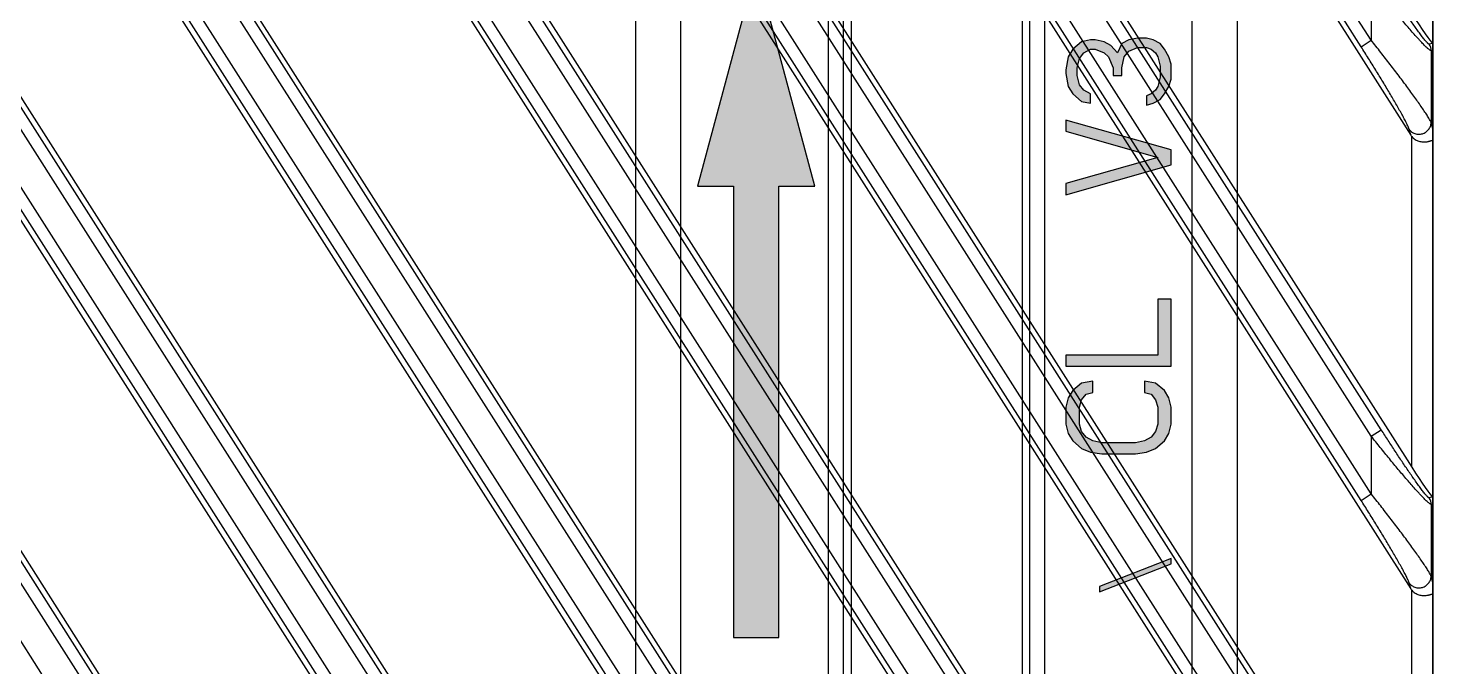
# Model space of a CAD drawing. Header units: millimetres. Extents: x 620 to 19791, y 2539 to 6969.
# Drawn here: x 16980.25 to 17026.96, y 4737.31 to 4758.53 of the extents above; entities that cross this region are included whole.
import ezdxf

# ---------------------------------------------------------------- set-up
doc = ezdxf.new("R2010")
doc.units = ezdxf.units.MM
doc.layers.add('02___PRT_ALL_AXES', color=7, linetype='Continuous')

# ---------------------------------------------------------------- blocks, each defined once
blk = doc.blocks.new('DTGFH')
at = {"color": 7, "linetype": 'Continuous'}
for p, q in [((9401.048, 4441.2), (9401.048, 4103.7)), ((9326.292, 4440.5), (9395.966, 4331.134)), ((9396.638, 4334.173), (9328.9, 4440.5)), ((9335.896, 4440.5), (9400.314, 4339.384)), ((9400.348, 4343.425), (9338.504, 4440.5)), ((9357.713, 4440.5), (9400.348, 4373.575)), ((9327.847, 4439.149), (9394.687, 4334.23)), ((9329.067, 4439.149), (9394.687, 4336.146)), ((9329.403, 4439.363), (9395.024, 4336.36)), ((9398.997, 4342.541), (9337.451, 4439.149)), ((9398.997, 4344.457), (9338.671, 4439.149)), ((9399.333, 4344.671), (9339.008, 4439.363)), ((9398.997, 4374.607), (9357.88, 4439.149)), ((9399.333, 4374.822), (9358.216, 4439.363)), ((9327.511, 4438.935), (9394.351, 4334.016)), ((9398.661, 4342.327), (9337.115, 4438.935)), ((9396.214, 4304.688), (9312.326, 4436.366)), ((9319.402, 4436.24), (9395.966, 4316.058)), ((9396.638, 4319.098), (9322.523, 4435.435)), ((9311.384, 4434.839), (9394.687, 4304.079)), ((9312.605, 4434.839), (9394.687, 4305.995)), ((9312.941, 4435.053), (9395.024, 4306.209)), ((9320.988, 4434.839), (9394.687, 4319.154)), ((9322.209, 4434.839), (9394.687, 4321.07)), ((9322.545, 4435.053), (9395.024, 4321.285)), ((9320.652, 4434.625), (9394.351, 4318.94)), ((9398.661, 4372.477), (9372.9, 4412.914)), ((9398.997, 4372.691), (9373.236, 4413.128)), ((9373.007, 4412.398), (9400.314, 4369.535)), ((9398.997, 4357.616), (9365.619, 4410.009)), ((9398.661, 4357.402), (9365.283, 4409.795)), ((9365.311, 4409.403), (9400.314, 4354.46)), ((9367.908, 4409.073), (9399.333, 4359.746)), ((9367.572, 4408.859), (9398.997, 4359.532)), ((9400.348, 4358.5), (9368.287, 4408.826)), ((9398.997, 4387.767), (9390.222, 4401.541)), ((9398.661, 4387.553), (9390.157, 4400.901)), ((9391.4, 4398.603), (9400.314, 4384.611)), ((9398.997, 4389.683), (9398.997, 4387.767)), ((9398.661, 4387.553), (9398.997, 4387.767)), ((9401.036, 4387.664), (9400.927, 4387.633)), ((9401.048, 4387.436), (9400.989, 4387.419)), ((9400.989, 4387.419), (9400.989, 4385.027)), ((9400.314, 4384.611), (9400.255, 4384.813)), ((9401.048, 4384.825), (9400.989, 4385.027)), ((9400.348, 4373.575), (9400.348, 4384.564)), ((9398.997, 4374.607), (9399.333, 4374.822)), ((9398.997, 4374.607), (9398.997, 4372.691)), ((9398.661, 4372.477), (9398.997, 4372.691)), ((9401.036, 4372.589), (9400.927, 4372.557)), ((9401.048, 4372.361), (9400.989, 4372.343)), ((9400.989, 4372.343), (9400.989, 4369.952)), ((9401.048, 4369.749), (9400.989, 4369.952)), ((9400.314, 4369.535), (9400.255, 4369.738)), ((9400.348, 4358.5), (9400.348, 4369.488))]:
    blk.add_line(p, q, dxfattribs=at)
for centre in [(9400.588, 4387.418), (9400.588, 4372.342)]:
    blk.add_arc(centre, 0.402, 0.1282, 32.3718, dxfattribs=at)
for centre, major_axis, ratio, start_param, end_param in [((9400.348, 4388.765), (-0.698, 1.104), 0.046753, -4.638574, -3.259594), ((9400.647, 4384.835), (-0.117, 0.402), 0.954439, -4.415997, -4.276035), ((9400.348, 4373.689), (-0.698, 1.104), 0.046753, -4.638574, -3.259594), ((9400.647, 4369.76), (-0.117, 0.402), 0.954439, -4.415997, -4.276035)]:
    blk.add_ellipse(centre, major_axis=major_axis, ratio=ratio, start_param=start_param, end_param=end_param, dxfattribs=at)
for points, knots in [([(9400.989, 4387.419), (9400.987, 4387.418), (9400.982, 4387.418), (9400.974, 4387.421), (9400.965, 4387.426), (9400.953, 4387.432), (9400.94, 4387.441), (9400.919, 4387.457), (9400.889, 4387.482), (9400.85, 4387.518), (9400.805, 4387.561), (9400.756, 4387.61), (9400.703, 4387.665), (9400.646, 4387.725), (9400.565, 4387.812), (9400.458, 4387.93), (9400.324, 4388.081), (9400.186, 4388.241), (9400.043, 4388.408), (9399.896, 4388.581), (9399.748, 4388.758), (9399.599, 4388.939), (9399.449, 4389.122), (9399.247, 4389.37), (9399.097, 4389.557), (9398.997, 4389.683)], [0, 0, 0, 0, 0.002036, 0.004765, 0.008306, 0.012701, 0.017956, 0.024063, 0.038745, 0.05652, 0.077106, 0.100208, 0.125538, 0.152825, 0.181822, 0.244102, 0.310933, 0.381227, 0.454167, 0.529124, 0.605619, 0.683271, 0.76177, 0.840872, 1, 1, 1, 1]), ([(9400.927, 4387.633), (9400.925, 4387.632), (9400.922, 4387.633), (9400.918, 4387.634), (9400.912, 4387.637), (9400.904, 4387.642), (9400.894, 4387.65), (9400.882, 4387.661), (9400.868, 4387.674), (9400.853, 4387.69), (9400.83, 4387.715), (9400.799, 4387.751), (9400.76, 4387.8), (9400.717, 4387.855), (9400.671, 4387.915), (9400.623, 4387.979), (9400.555, 4388.071), (9400.467, 4388.193), (9400.36, 4388.346), (9400.249, 4388.506), (9400.136, 4388.671), (9400.023, 4388.84), (9399.908, 4389.012), (9399.793, 4389.186), (9399.678, 4389.362), (9399.524, 4389.599), (9399.409, 4389.777), (9399.333, 4389.897)], [0, 0, 0, 0, 0.001988, 0.003277, 0.004801, 0.008605, 0.013451, 0.019328, 0.026206, 0.034036, 0.042764, 0.062675, 0.085465, 0.110691, 0.137955, 0.166932, 0.197336, 0.261568, 0.329268, 0.399486, 0.471568, 0.545042, 0.619552, 0.694837, 0.77068, 0.84692, 1, 1, 1, 1]), ([(9400.989, 4385.027), (9400.987, 4385.032), (9400.983, 4385.044), (9400.971, 4385.07), (9400.952, 4385.107), (9400.924, 4385.157), (9400.89, 4385.213), (9400.852, 4385.275), (9400.792, 4385.368), (9400.708, 4385.494), (9400.597, 4385.654), (9400.476, 4385.824), (9400.348, 4386.003), (9400.212, 4386.188), (9400.071, 4386.377), (9399.876, 4386.637), (9399.624, 4386.968), (9399.314, 4387.367), (9399.103, 4387.633), (9398.997, 4387.767)], [0, 0, 0, 0, 0.00509, 0.010986, 0.025069, 0.041978, 0.061422, 0.083117, 0.106791, 0.15915, 0.216898, 0.278823, 0.34401, 0.411766, 0.481566, 0.552988, 0.699417, 0.848964, 1, 1, 1, 1]), ([(9401.048, 4387.666), (9401.048, 4387.665), (9401.048, 4387.664), (9401.048, 4387.662), (9401.047, 4387.66), (9401.045, 4387.66), (9401.043, 4387.66), (9401.041, 4387.661), (9401.038, 4387.662), (9401.036, 4387.664), (9401.036, 4387.664)], [0, 0, 0, 0, 0.134296, 0.239838, 0.325336, 0.408088, 0.50825, 0.637794, 0.80127, 1, 1, 1, 1]), ([(9400.255, 4384.813), (9400.253, 4384.819), (9400.249, 4384.832), (9400.238, 4384.86), (9400.221, 4384.902), (9400.196, 4384.957), (9400.166, 4385.018), (9400.132, 4385.086), (9400.081, 4385.184), (9400.01, 4385.315), (9399.918, 4385.48), (9399.82, 4385.653), (9399.716, 4385.832), (9399.608, 4386.016), (9399.497, 4386.203), (9399.344, 4386.457), (9399.147, 4386.778), (9398.907, 4387.165), (9398.743, 4387.423), (9398.661, 4387.553)], [0, 0, 0, 0, 0.005901, 0.012735, 0.028952, 0.048163, 0.069902, 0.093761, 0.1194, 0.174923, 0.234768, 0.297789, 0.363198, 0.430435, 0.499095, 0.568871, 0.710853, 0.85493, 1, 1, 1, 1]), ([(9400.255, 4384.813), (9400.266, 4384.796), (9400.292, 4384.764), (9400.338, 4384.723), (9400.39, 4384.689), (9400.448, 4384.664), (9400.509, 4384.648), (9400.572, 4384.642), (9400.636, 4384.646), (9400.698, 4384.659), (9400.758, 4384.681), (9400.813, 4384.713), (9400.863, 4384.752), (9400.906, 4384.798), (9400.941, 4384.85), (9400.968, 4384.906), (9400.984, 4384.966), (9400.989, 4385.007), (9400.989, 4385.027)], [0, 0, 0, 0, 0.061114, 0.122614, 0.184534, 0.246921, 0.309743, 0.372937, 0.436398, 0.5, 0.563602, 0.627063, 0.690257, 0.753079, 0.815466, 0.877386, 0.938886, 1, 1, 1, 1]), ([(9400.348, 4384.564), (9400.364, 4384.545), (9400.398, 4384.511), (9400.456, 4384.468), (9400.519, 4384.435), (9400.584, 4384.411), (9400.649, 4384.396), (9400.713, 4384.389), (9400.772, 4384.388), (9400.827, 4384.392), (9400.869, 4384.399), (9400.901, 4384.406), (9400.928, 4384.413), (9400.953, 4384.42), (9400.976, 4384.427), (9400.991, 4384.432), (9401.004, 4384.435), (9401.016, 4384.437), (9401.026, 4384.437), (9401.035, 4384.434), (9401.041, 4384.428), (9401.046, 4384.419), (9401.048, 4384.407), (9401.048, 4384.399), (9401.048, 4384.394)], [0, 0, 0, 0, 0.092092, 0.18383, 0.274482, 0.363041, 0.448376, 0.529457, 0.605459, 0.675766, 0.739913, 0.769539, 0.797439, 0.847676, 0.869774, 0.889641, 0.907107, 0.922074, 0.934647, 0.945489, 0.956057, 0.968087, 0.982675, 1, 1, 1, 1]), ([(9400.989, 4372.343), (9400.987, 4372.343), (9400.982, 4372.343), (9400.974, 4372.346), (9400.965, 4372.35), (9400.953, 4372.357), (9400.94, 4372.366), (9400.919, 4372.382), (9400.889, 4372.407), (9400.85, 4372.443), (9400.805, 4372.486), (9400.756, 4372.535), (9400.703, 4372.59), (9400.646, 4372.649), (9400.565, 4372.737), (9400.458, 4372.855), (9400.324, 4373.006), (9400.186, 4373.165), (9400.043, 4373.333), (9399.896, 4373.505), (9399.748, 4373.683), (9399.599, 4373.863), (9399.449, 4374.047), (9399.247, 4374.295), (9399.097, 4374.482), (9398.997, 4374.607)], [0, 0, 0, 0, 0.002036, 0.004765, 0.008306, 0.012701, 0.017956, 0.024063, 0.038745, 0.05652, 0.077106, 0.100208, 0.125538, 0.152825, 0.181822, 0.244102, 0.310933, 0.381227, 0.454167, 0.529124, 0.605619, 0.683271, 0.76177, 0.840872, 1, 1, 1, 1]), ([(9400.927, 4372.557), (9400.925, 4372.557), (9400.922, 4372.557), (9400.918, 4372.559), (9400.912, 4372.561), (9400.904, 4372.566), (9400.894, 4372.575), (9400.882, 4372.586), (9400.868, 4372.599), (9400.853, 4372.615), (9400.83, 4372.64), (9400.799, 4372.676), (9400.76, 4372.724), (9400.717, 4372.779), (9400.671, 4372.839), (9400.623, 4372.903), (9400.555, 4372.995), (9400.467, 4373.117), (9400.36, 4373.271), (9400.249, 4373.43), (9400.136, 4373.595), (9400.023, 4373.764), (9399.908, 4373.936), (9399.793, 4374.11), (9399.678, 4374.287), (9399.524, 4374.523), (9399.409, 4374.702), (9399.333, 4374.822)], [0, 0, 0, 0, 0.001988, 0.003277, 0.004801, 0.008605, 0.013451, 0.019328, 0.026206, 0.034036, 0.042764, 0.062675, 0.085465, 0.110691, 0.137955, 0.166932, 0.197336, 0.261568, 0.329268, 0.399486, 0.471568, 0.545042, 0.619552, 0.694837, 0.77068, 0.84692, 1, 1, 1, 1]), ([(9400.989, 4369.952), (9400.987, 4369.957), (9400.983, 4369.969), (9400.971, 4369.994), (9400.952, 4370.031), (9400.924, 4370.081), (9400.89, 4370.138), (9400.852, 4370.2), (9400.792, 4370.293), (9400.708, 4370.418), (9400.597, 4370.578), (9400.476, 4370.749), (9400.348, 4370.928), (9400.212, 4371.112), (9400.071, 4371.302), (9399.876, 4371.562), (9399.624, 4371.892), (9399.314, 4372.291), (9399.103, 4372.558), (9398.997, 4372.691)], [0, 0, 0, 0, 0.00509, 0.010986, 0.025069, 0.041978, 0.061422, 0.083117, 0.106791, 0.15915, 0.216898, 0.278823, 0.34401, 0.411766, 0.481566, 0.552988, 0.699417, 0.848964, 1, 1, 1, 1]), ([(9400.255, 4369.738), (9400.253, 4369.744), (9400.249, 4369.756), (9400.238, 4369.785), (9400.221, 4369.826), (9400.196, 4369.881), (9400.166, 4369.943), (9400.132, 4370.01), (9400.081, 4370.109), (9400.01, 4370.24), (9399.918, 4370.405), (9399.82, 4370.578), (9399.716, 4370.757), (9399.608, 4370.94), (9399.497, 4371.127), (9399.344, 4371.381), (9399.147, 4371.702), (9398.907, 4372.089), (9398.743, 4372.348), (9398.661, 4372.477)], [0, 0, 0, 0, 0.005901, 0.012735, 0.028952, 0.048163, 0.069902, 0.093761, 0.1194, 0.174923, 0.234768, 0.297789, 0.363198, 0.430435, 0.499095, 0.568871, 0.710853, 0.85493, 1, 1, 1, 1]), ([(9401.048, 4372.591), (9401.048, 4372.59), (9401.048, 4372.588), (9401.048, 4372.586), (9401.047, 4372.585), (9401.045, 4372.585), (9401.043, 4372.585), (9401.041, 4372.586), (9401.038, 4372.587), (9401.036, 4372.588), (9401.036, 4372.589)], [0, 0, 0, 0, 0.134296, 0.239838, 0.325336, 0.408088, 0.50825, 0.637794, 0.80127, 1, 1, 1, 1]), ([(9400.255, 4369.738), (9400.266, 4369.721), (9400.292, 4369.689), (9400.338, 4369.647), (9400.39, 4369.614), (9400.448, 4369.589), (9400.509, 4369.573), (9400.572, 4369.567), (9400.636, 4369.57), (9400.698, 4369.584), (9400.758, 4369.606), (9400.813, 4369.637), (9400.863, 4369.676), (9400.906, 4369.722), (9400.941, 4369.774), (9400.968, 4369.831), (9400.984, 4369.89), (9400.989, 4369.931), (9400.989, 4369.952)], [0, 0, 0, 0, 0.061114, 0.122614, 0.184534, 0.246921, 0.309743, 0.372937, 0.436398, 0.5, 0.563602, 0.627063, 0.690257, 0.753079, 0.815466, 0.877386, 0.938886, 1, 1, 1, 1]), ([(9400.348, 4369.488), (9400.364, 4369.47), (9400.398, 4369.436), (9400.456, 4369.393), (9400.519, 4369.36), (9400.584, 4369.336), (9400.649, 4369.321), (9400.713, 4369.313), (9400.772, 4369.312), (9400.827, 4369.317), (9400.869, 4369.324), (9400.901, 4369.33), (9400.928, 4369.337), (9400.953, 4369.345), (9400.976, 4369.352), (9400.991, 4369.356), (9401.004, 4369.359), (9401.016, 4369.361), (9401.026, 4369.361), (9401.035, 4369.358), (9401.041, 4369.352), (9401.046, 4369.343), (9401.048, 4369.332), (9401.048, 4369.324), (9401.048, 4369.319)], [0, 0, 0, 0, 0.092092, 0.18383, 0.274482, 0.363041, 0.448376, 0.529457, 0.605459, 0.675766, 0.739913, 0.769539, 0.797439, 0.847676, 0.869774, 0.889641, 0.907107, 0.922074, 0.934647, 0.945489, 0.956057, 0.968087, 0.982675, 1, 1, 1, 1])]:
    blk.add_open_spline(points, degree=3, knots=knots, dxfattribs=at)
blk = doc.blocks.new('*U116')
blk.add_blockref('DTGFH', (-9101.048, -4276.2))
blk = doc.blocks.new('*U117')
at = {"color": 0, "linetype": 'ByBlock', "lineweight": -2, "transparency": 16777216}
blk.add_blockref('*U116', (2400, 675), dxfattribs=at)
blk = doc.blocks.new('tugj')
at = {"color": 7, "linetype": 'Continuous', "lineweight": 25}
blk.add_line((12305.543, 4868.256), (12305.543, 5107.475), dxfattribs=at)
blk = doc.blocks.new('*U204')
blk.add_blockref('tugj', (-12530.543, -4991.113))
blk = doc.blocks.new('*U205')
at = {"color": 0, "linetype": 'ByBlock', "lineweight": -2, "transparency": 16777216}
blk.add_blockref('*U204', (0, 675), dxfattribs=at)
blk = doc.blocks.new('ryfhgjmb')
at = {"lineweight": 5, "true_color": 0xf26722}
h = blk.add_hatch(color=30, dxfattribs=at)
h.dxf.hatch_style = 1
h.paths.add_polyline_path([(6944.35, 3339.181), (6944.35, 3337.681), (6959.35, 3337.681), (6959.35, 3336.481), (6966.628, 3338.431), (6959.35, 3340.381), (6959.35, 3339.181)])
h = blk.add_hatch(color=30, dxfattribs=at)
h.dxf.hatch_style = 1
h.paths.add_polyline_path([(6907.434, 3326.344), (6908.363, 3324.631), (6908.859, 3324.631), (6907.744, 3326.716), (6908.859, 3328.131), (6908.363, 3328.131), (6907, 3326.418), (6907, 3328.131), (6906.628, 3328.131), (6906.628, 3324.631), (6907, 3324.631), (6907, 3325.823)])
h.paths.add_polyline_path([(6909.727, 3328.131), (6909.355, 3328.131), (6909.355, 3324.631), (6911.586, 3324.631), (6911.586, 3325.078), (6909.727, 3325.078)])
h.paths.add_polyline_path([(6912.454, 3326.94), (6912.516, 3327.238), (6912.64, 3327.461), (6912.826, 3327.61), (6913.074, 3327.684), (6913.632, 3327.684), (6913.88, 3327.61), (6914.065, 3327.461), (6914.127, 3327.238), (6914.499, 3327.238), (6914.437, 3327.61), (6914.189, 3327.908), (6913.942, 3328.057), (6913.632, 3328.131), (6913.074, 3328.131), (6912.764, 3328.057), (6912.516, 3327.908), (6912.268, 3327.61), (6912.144, 3327.312), (6912.082, 3326.94), (6912.082, 3325.823), (6912.144, 3325.45), (6912.268, 3325.153), (6912.516, 3324.855), (6912.764, 3324.706), (6913.074, 3324.631), (6913.632, 3324.631), (6913.942, 3324.706), (6914.189, 3324.855), (6914.437, 3325.153), (6914.499, 3325.525), (6914.127, 3325.525), (6914.065, 3325.301), (6913.88, 3325.153), (6913.632, 3325.078), (6913.074, 3325.078), (6912.826, 3325.153), (6912.64, 3325.301), (6912.516, 3325.525), (6912.454, 3325.823)])
h.paths.add_polyline_path([(6917.474, 3326.94), (6917.412, 3327.312), (6917.288, 3327.61), (6917.04, 3327.908), (6916.793, 3328.057), (6916.483, 3328.131), (6915.987, 3328.131), (6915.677, 3328.057), (6915.429, 3327.908), (6915.181, 3327.61), (6915.057, 3327.312), (6914.995, 3326.94), (6914.995, 3325.823), (6915.057, 3325.45), (6915.181, 3325.153), (6915.429, 3324.855), (6915.677, 3324.706), (6915.987, 3324.631), (6916.483, 3324.631), (6916.793, 3324.706), (6917.04, 3324.855), (6917.288, 3325.153), (6917.412, 3325.45), (6917.474, 3325.823)])
h.paths.add_polyline_path([(6915.367, 3326.94), (6915.429, 3327.238), (6915.553, 3327.461), (6915.739, 3327.61), (6915.987, 3327.684), (6916.483, 3327.684), (6916.731, 3327.61), (6916.917, 3327.461), (6917.04, 3327.238), (6917.102, 3326.94), (6917.102, 3325.823), (6917.04, 3325.525), (6916.917, 3325.301), (6916.731, 3325.153), (6916.483, 3325.078), (6915.987, 3325.078), (6915.739, 3325.153), (6915.553, 3325.301), (6915.429, 3325.525), (6915.367, 3325.823)], flags=16)
h.paths.add_polyline_path([(6920.015, 3326.493), (6920.201, 3326.791), (6920.263, 3327.014), (6920.263, 3327.312), (6920.201, 3327.535), (6920.015, 3327.833), (6919.768, 3328.057), (6919.458, 3328.131), (6917.97, 3328.131), (6917.97, 3324.631), (6919.458, 3324.631), (6919.768, 3324.706), (6920.015, 3324.929), (6920.201, 3325.227), (6920.263, 3325.45), (6920.263, 3325.823), (6920.201, 3326.046), (6920.015, 3326.344), (6919.892, 3326.418)])
h.paths.add_polyline_path([(6918.342, 3326.642), (6918.342, 3327.684), (6919.52, 3327.684), (6919.706, 3327.61), (6919.83, 3327.461), (6919.892, 3327.238), (6919.892, 3327.089), (6919.83, 3326.865), (6919.706, 3326.716), (6919.52, 3326.642)], flags=16)
h.paths.add_polyline_path([(6918.342, 3326.195), (6919.52, 3326.195), (6919.706, 3326.121), (6919.83, 3325.972), (6919.892, 3325.748), (6919.892, 3325.525), (6919.83, 3325.301), (6919.706, 3325.153), (6919.52, 3325.078), (6918.342, 3325.078)], flags=16)
h.paths.add_polyline_path([(6926.213, 3328.131), (6925.842, 3328.131), (6924.974, 3325.078), (6924.106, 3328.131), (6923.734, 3328.131), (6924.726, 3324.631), (6925.222, 3324.631)])
h.paths.add_polyline_path([(6927.391, 3327.684), (6927.701, 3327.759), (6927.949, 3327.759), (6928.259, 3327.684), (6928.445, 3327.535), (6928.569, 3327.312), (6928.569, 3327.163), (6928.445, 3326.865), (6926.709, 3325.004), (6926.709, 3324.631), (6928.94, 3324.631), (6928.94, 3325.004), (6927.205, 3325.004), (6928.755, 3326.642), (6928.879, 3326.865), (6928.94, 3327.163), (6928.94, 3327.312), (6928.879, 3327.61), (6928.631, 3327.908), (6928.383, 3328.057), (6928.011, 3328.131), (6927.763, 3328.131), (6927.329, 3328.057), (6927.081, 3327.908), (6926.833, 3327.61), (6926.771, 3327.312), (6927.081, 3327.312), (6927.205, 3327.535)])
h.paths.add_polyline_path([(6932.597, 3327.014), (6932.411, 3327.014), (6933.341, 3324.631), (6933.527, 3324.631)])
h.paths.add_polyline_path([(6940.531, 3327.461), (6940.717, 3327.61), (6940.964, 3327.684), (6941.522, 3327.684), (6941.77, 3327.61), (6941.956, 3327.461), (6942.018, 3327.238), (6942.39, 3327.238), (6942.328, 3327.61), (6942.08, 3327.908), (6941.832, 3328.057), (6941.522, 3328.131), (6940.964, 3328.131), (6940.655, 3328.057), (6940.407, 3327.908), (6940.159, 3327.61), (6940.035, 3327.312), (6939.973, 3326.94), (6939.973, 3325.823), (6940.035, 3325.45), (6940.159, 3325.153), (6940.407, 3324.855), (6940.655, 3324.706), (6940.964, 3324.631), (6941.522, 3324.631), (6941.832, 3324.706), (6942.08, 3324.855), (6942.328, 3325.153), (6942.39, 3325.525), (6942.018, 3325.525), (6941.956, 3325.301), (6941.77, 3325.153), (6941.522, 3325.078), (6940.964, 3325.078), (6940.717, 3325.153), (6940.531, 3325.301), (6940.407, 3325.525), (6940.345, 3325.823), (6940.345, 3326.94), (6940.407, 3327.238)])
h.paths.add_polyline_path([(6939.477, 3328.131), (6939.105, 3328.131), (6939.105, 3326.716), (6937.37, 3326.716), (6937.37, 3328.131), (6936.998, 3328.131), (6936.998, 3324.631), (6937.37, 3324.631), (6937.37, 3326.27), (6939.105, 3326.27), (6939.105, 3324.631), (6939.477, 3324.631)])
h.paths.add_polyline_path([(6946.047, 3327.014), (6945.861, 3327.014), (6946.79, 3324.631), (6946.976, 3324.631)])
h.paths.add_polyline_path([(6953.732, 3328.131), (6953.36, 3328.131), (6953.36, 3324.631), (6955.592, 3324.631), (6955.592, 3325.078), (6953.732, 3325.078)])
h.paths.add_polyline_path([(6952.555, 3327.908), (6952.307, 3328.057), (6951.997, 3328.131), (6951.439, 3328.131), (6951.129, 3328.057), (6950.881, 3327.908), (6950.633, 3327.61), (6950.509, 3327.312), (6950.447, 3326.94), (6950.447, 3325.823), (6950.509, 3325.45), (6950.633, 3325.153), (6950.881, 3324.855), (6951.129, 3324.706), (6951.439, 3324.631), (6951.997, 3324.631), (6952.307, 3324.706), (6952.555, 3324.855), (6952.802, 3325.153), (6952.864, 3325.525), (6952.493, 3325.525), (6952.431, 3325.301), (6952.245, 3325.153), (6951.997, 3325.078), (6951.439, 3325.078), (6951.191, 3325.153), (6951.005, 3325.301), (6950.881, 3325.525), (6950.819, 3325.823), (6950.819, 3326.94), (6950.881, 3327.238), (6951.005, 3327.461), (6951.191, 3327.61), (6951.439, 3327.684), (6951.997, 3327.684), (6952.245, 3327.61), (6952.431, 3327.461), (6952.493, 3327.238), (6952.864, 3327.238), (6952.802, 3327.61)])
h.paths.add_polyline_path([(6963.897, 3327.908), (6963.649, 3328.057), (6963.215, 3328.131), (6963.091, 3328.131), (6962.657, 3328.057), (6962.409, 3327.908), (6962.161, 3327.61), (6962.099, 3327.312), (6962.409, 3327.312), (6962.533, 3327.535), (6962.719, 3327.684), (6963.029, 3327.759), (6963.277, 3327.759), (6963.587, 3327.684), (6963.773, 3327.535), (6963.897, 3327.312), (6963.897, 3327.163), (6963.773, 3326.865), (6963.649, 3326.716), (6963.277, 3326.567), (6963.029, 3326.567), (6963.029, 3326.27), (6963.277, 3326.27), (6963.649, 3326.195), (6963.835, 3326.046), (6963.959, 3325.748), (6963.959, 3325.45), (6963.897, 3325.301), (6963.773, 3325.153), (6963.649, 3325.078), (6963.339, 3325.004), (6962.967, 3325.004), (6962.657, 3325.078), (6962.533, 3325.153), (6962.409, 3325.301), (6962.347, 3325.45), (6962.037, 3325.45), (6962.099, 3325.227), (6962.223, 3325.004), (6962.409, 3324.855), (6962.657, 3324.706), (6962.905, 3324.631), (6963.401, 3324.631), (6963.649, 3324.706), (6963.897, 3324.855), (6964.083, 3325.004), (6964.207, 3325.227), (6964.269, 3325.45), (6964.269, 3325.748), (6964.207, 3326.046), (6964.083, 3326.27), (6963.773, 3326.418), (6964.021, 3326.642), (6964.145, 3326.865), (6964.207, 3327.163), (6964.207, 3327.312), (6964.145, 3327.61)])
h.paths.add_polyline_path([(6961.542, 3328.131), (6961.17, 3328.131), (6960.302, 3325.078), (6959.434, 3328.131), (6959.062, 3328.131), (6960.054, 3324.631), (6960.55, 3324.631)])
at = {"color": 30, "linetype": 'Continuous', "true_color": 0xf26722}
for p, q in [((6005.128, 3342.431), (7001.628, 3342.431)), ((6005.128, 3340.931), (7001.628, 3340.931)), ((6966.628, 3338.431), (6959.35, 3340.381)), ((6959.35, 3340.381), (6959.35, 3339.181)), ((6959.35, 3339.181), (6944.35, 3339.181)), ((6944.35, 3339.181), (6944.35, 3337.681)), ((6959.35, 3336.481), (6966.628, 3338.431)), ((6944.35, 3337.681), (6959.35, 3337.681)), ((6959.35, 3337.681), (6959.35, 3336.481)), ((6058.086, 3336.031), (6969.27, 3336.031)), ((6058.471, 3335.531), (6968.885, 3335.531)), ((6058.471, 3329.331), (6968.885, 3329.331)), ((6058.086, 3328.831), (6969.27, 3328.831)), ((6950.881, 3327.908), (6950.633, 3327.61)), ((6951.129, 3328.057), (6950.881, 3327.908)), ((6951.439, 3328.131), (6951.129, 3328.057)), ((6951.997, 3328.131), (6951.439, 3328.131)), ((6952.307, 3328.057), (6951.997, 3328.131)), ((6952.555, 3327.908), (6952.307, 3328.057)), ((6952.802, 3327.61), (6952.555, 3327.908)), ((6953.732, 3328.131), (6953.36, 3328.131)), ((6953.36, 3328.131), (6953.36, 3324.631)), ((6953.732, 3325.078), (6953.732, 3328.131)), ((6959.434, 3328.131), (6959.062, 3328.131)), ((6959.062, 3328.131), (6960.054, 3324.631)), ((6960.302, 3325.078), (6959.434, 3328.131)), ((6961.17, 3328.131), (6960.302, 3325.078)), ((6960.55, 3324.631), (6961.542, 3328.131)), ((6961.542, 3328.131), (6961.17, 3328.131)), ((6962.409, 3327.908), (6962.161, 3327.61)), ((6962.657, 3328.057), (6962.409, 3327.908)), ((6963.091, 3328.131), (6962.657, 3328.057)), ((6963.215, 3328.131), (6963.091, 3328.131)), ((6963.649, 3328.057), (6963.215, 3328.131)), ((6963.897, 3327.908), (6963.649, 3328.057)), ((6964.145, 3327.61), (6963.897, 3327.908)), ((6950.633, 3327.61), (6950.509, 3327.312)), ((6950.881, 3327.238), (6951.005, 3327.461)), ((6951.005, 3327.461), (6951.191, 3327.61)), ((6951.191, 3327.61), (6951.439, 3327.684)), ((6951.439, 3327.684), (6951.997, 3327.684)), ((6951.997, 3327.684), (6952.245, 3327.61)), ((6952.245, 3327.61), (6952.431, 3327.461)), ((6952.431, 3327.461), (6952.493, 3327.238)), ((6952.864, 3327.238), (6952.802, 3327.61)), ((6962.161, 3327.61), (6962.099, 3327.312)), ((6962.409, 3327.312), (6962.533, 3327.535)), ((6962.533, 3327.535), (6962.719, 3327.684)), ((6962.719, 3327.684), (6963.029, 3327.759)), ((6963.029, 3327.759), (6963.277, 3327.759)), ((6963.277, 3327.759), (6963.587, 3327.684)), ((6963.587, 3327.684), (6963.773, 3327.535)), ((6963.773, 3327.535), (6963.897, 3327.312)), ((6964.207, 3327.312), (6964.145, 3327.61)), ((6946.047, 3327.014), (6945.861, 3327.014)), ((6945.861, 3327.014), (6946.79, 3324.631)), ((6946.976, 3324.631), (6946.047, 3327.014)), ((6950.509, 3327.312), (6950.447, 3326.94)), ((6950.447, 3326.94), (6950.447, 3325.823)), ((6950.819, 3326.94), (6950.881, 3327.238)), ((6950.819, 3325.823), (6950.819, 3326.94)), ((6952.493, 3327.238), (6952.864, 3327.238)), ((6962.099, 3327.312), (6962.409, 3327.312)), ((6963.897, 3327.163), (6963.773, 3326.865)), ((6963.897, 3327.312), (6963.897, 3327.163)), ((6964.145, 3326.865), (6964.207, 3327.163)), ((6964.207, 3327.163), (6964.207, 3327.312)), ((6963.277, 3326.567), (6963.029, 3326.567)), ((6963.029, 3326.567), (6963.029, 3326.27)), ((6963.649, 3326.716), (6963.277, 3326.567)), ((6963.773, 3326.865), (6963.649, 3326.716)), ((6963.773, 3326.418), (6964.021, 3326.642)), ((6964.021, 3326.642), (6964.145, 3326.865)), ((6963.029, 3326.27), (6963.277, 3326.27)), ((6963.277, 3326.27), (6963.649, 3326.195)), ((6963.649, 3326.195), (6963.835, 3326.046)), ((6964.083, 3326.27), (6963.773, 3326.418)), ((6963.835, 3326.046), (6963.959, 3325.748)), ((6964.207, 3326.046), (6964.083, 3326.27)), ((6964.269, 3325.748), (6964.207, 3326.046)), ((6950.447, 3325.823), (6950.509, 3325.45)), ((6950.881, 3325.525), (6950.819, 3325.823)), ((6951.005, 3325.301), (6950.881, 3325.525)), ((6952.493, 3325.525), (6952.431, 3325.301)), ((6952.864, 3325.525), (6952.493, 3325.525)), ((6952.802, 3325.153), (6952.864, 3325.525)), ((6963.959, 3325.748), (6963.959, 3325.45)), ((6964.269, 3325.45), (6964.269, 3325.748)), ((6950.509, 3325.45), (6950.633, 3325.153)), ((6950.633, 3325.153), (6950.881, 3324.855)), ((6951.191, 3325.153), (6951.005, 3325.301)), ((6951.439, 3325.078), (6951.191, 3325.153)), ((6951.997, 3325.078), (6951.439, 3325.078)), ((6952.245, 3325.153), (6951.997, 3325.078)), ((6952.431, 3325.301), (6952.245, 3325.153)), ((6952.555, 3324.855), (6952.802, 3325.153)), ((6955.592, 3325.078), (6953.732, 3325.078)), ((6955.592, 3324.631), (6955.592, 3325.078)), ((6962.347, 3325.45), (6962.037, 3325.45)), ((6962.037, 3325.45), (6962.099, 3325.227)), ((6962.099, 3325.227), (6962.223, 3325.004)), ((6962.409, 3325.301), (6962.347, 3325.45)), ((6962.533, 3325.153), (6962.409, 3325.301)), ((6962.657, 3325.078), (6962.533, 3325.153)), ((6962.967, 3325.004), (6962.657, 3325.078)), ((6963.649, 3325.078), (6963.339, 3325.004)), ((6963.773, 3325.153), (6963.649, 3325.078)), ((6963.897, 3325.301), (6963.773, 3325.153)), ((6963.959, 3325.45), (6963.897, 3325.301)), ((6964.083, 3325.004), (6964.207, 3325.227)), ((6964.207, 3325.227), (6964.269, 3325.45)), ((6946.79, 3324.631), (6946.976, 3324.631)), ((6950.881, 3324.855), (6951.129, 3324.706)), ((6951.129, 3324.706), (6951.439, 3324.631)), ((6951.439, 3324.631), (6951.997, 3324.631)), ((6951.997, 3324.631), (6952.307, 3324.706)), ((6952.307, 3324.706), (6952.555, 3324.855)), ((6953.36, 3324.631), (6955.592, 3324.631)), ((6960.054, 3324.631), (6960.55, 3324.631)), ((6962.223, 3325.004), (6962.409, 3324.855)), ((6962.409, 3324.855), (6962.657, 3324.706)), ((6962.657, 3324.706), (6962.905, 3324.631)), ((6962.905, 3324.631), (6963.401, 3324.631)), ((6963.339, 3325.004), (6962.967, 3325.004)), ((6963.401, 3324.631), (6963.649, 3324.706)), ((6963.649, 3324.706), (6963.897, 3324.855)), ((6963.897, 3324.855), (6964.083, 3325.004)), ((6005.128, 3323.931), (7001.628, 3323.931)), ((6005.128, 3322.431), (7001.628, 3322.431))]:
    blk.add_line(p, q, dxfattribs=at)
at = {"layer": '02___PRT_ALL_AXES', "color": 30, "linetype": 'Continuous', "true_color": 0xf26722}
for p, q in [((6968.718, 3335.271), (6027.638, 3335.271)), ((6968.718, 3329.592), (6027.638, 3329.592))]:
    blk.add_line(p, q, dxfattribs=at)
blk = doc.blocks.new('ryfh')
at = {"rotation": 90}
blk.add_blockref('ryfhgjmb', (11616.058, -2205.714), dxfattribs=at)

msp = doc.modelspace()

# ---------------------------------------------------------------- block references
for name, p in [('*U117', (14326.96016, 3971.56341)), ('*U205', (17251.96016, 3971.06063)), ('ryfh', (8726.83352, -0.35097))]:
    msp.add_blockref(name, p)

doc.saveas('drawing.dxf')
